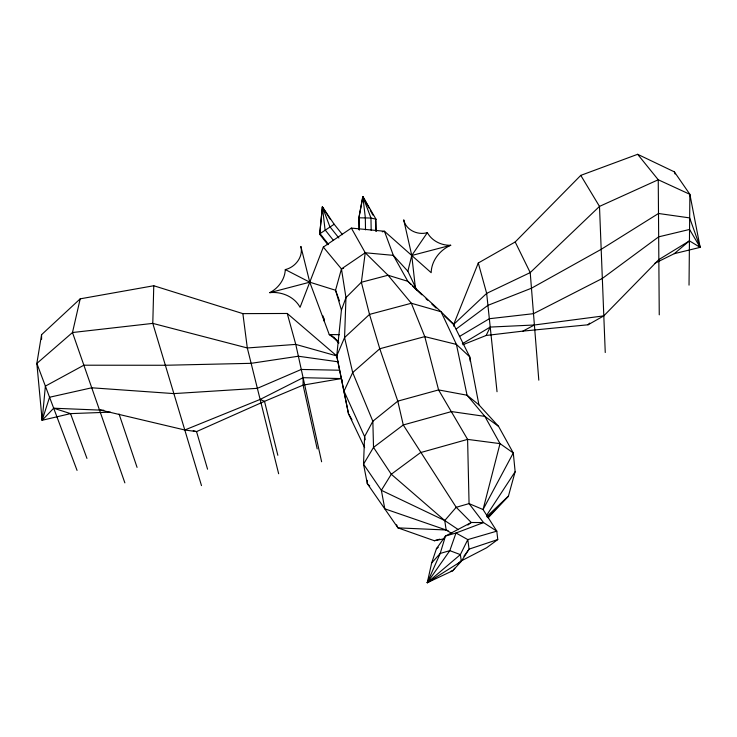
<?xml version="1.0" encoding="UTF-8"?>
<svg xmlns="http://www.w3.org/2000/svg" width="737" height="737" viewBox="0 0 737 737"><rect width="100%" height="100%" fill="white"/><g stroke="black" fill="none" stroke-linecap="round" stroke-linejoin="round"><path stroke-width="1.11" d="M342.327 380.587L341.222 378.569L303.091 377.694L303.091 385.129L317.196 448.888M689.031 285.136L689.887 194.338L674.364 171.859L637.643 154.3L580.774 175.378L515.191 241.976L478.285 262.998L453.67 324.437L453.918 326.399M110.366 412.14L70.522 413.623L42.147 420.274L36.85 363.433L41.567 334.699L80.204 298.835L153.766 285.744L152.789 323.386L201.487 485.609M367.404 480.34L367.312 483.665L397.943 527.867L434.36 540.728L444.457 538.747M338.246 341.314L329.246 334.561L309.761 282.188L300.862 246.425C303.506 256.845 295.288 267.264 285.293 269.585C284.915 279.415 278.346 288.213 269.779 292.663C281.506 291.382 294.339 296.624 300.06 307.311L323.322 247.088L351.356 228.092L384.456 231.261L431.173 272.699C431.44 260.686 439.915 249.972 450.712 245.283C441.435 245.568 431.873 240.925 427.349 232.643C417.75 235.49 405.875 230.091 403.719 219.856L411.762 255.481L415.557 289.383M327.928 244.758L319.701 234.302L322.373 206.848L334.174 224.251L342.512 234.679M488.161 517.862L508.41 496.176L515.145 471.708L513.284 452.979L498.553 426.355L478.93 404.853L469.736 356.846L453.67 324.437L441.048 311.733L407.819 281.304L388.04 275.242L361.37 282.262L345.975 297.637L341.424 310.102L336.745 355.925L348.49 413.724L364.64 447.645M351.356 228.092L365.248 252.763L361.37 282.262L369.513 314.395L379.785 348.748L397.787 401.14L403.268 424.963L456.212 507.296L471.256 522.487L483.527 522.57L496.802 531.156L497.77 539.558L486.632 547.766L460.045 561.53M358.901 229.658L358.772 218.53L362.844 196.521L375.999 219.211L376.257 231.482M467.848 525.066L471.256 522.487L445.47 536.048L436.433 548.697L431.661 562.976L427.267 582.7L452.785 570.714L461.316 561.308L469.073 549.129L497.77 539.558M80.204 298.835L72.484 332.525L124.866 482.864M421.813 294.8L416.783 290.12L407.865 271.225L411.762 255.481L427.349 232.643M407.865 271.225L393.328 255.352L365.248 252.763L341.452 268.913L335.556 290.258L341.424 310.102M428.529 579.687L427.267 582.7L432.923 579.448M462.891 344.732L486.144 335.482L490.216 327.071L534.399 324.989L603.806 315.869L658.841 259.608L689.445 240.87L700.15 247.356L689.887 194.338L658.242 179.764L637.643 154.3M319.701 234.302L322.373 206.848L330.194 219.23M358.772 218.53L362.844 196.521L369.163 208.221M486.696 515.227L515.145 471.708M463.914 556.214L469.073 549.129L467.792 539.613L455.991 533.008L445.47 536.048L440.201 553.45L427.267 582.7L461.316 561.308L460.367 554.62L467.792 539.613L496.802 531.156L483.057 509.534L469.064 503.611L456.212 507.296L444.752 520.543L446.152 529.995L451.855 533.468M375.483 219.93L375.999 219.211L370.96 218.032L359.232 217.811L359.38 230.091M454.766 568.209L452.785 570.714L450.675 571.332M458.064 564.035L459.381 562.368M431.661 562.976L440.201 553.45L449.819 550.65L460.367 554.62L427.267 582.7L449.819 550.65L455.991 533.008L483.527 522.57L469.064 503.611L467.599 439.39L438.579 389.919L424.779 336.616L411.347 303.257L388.04 275.242L365.248 252.763M103.853 410.26L53.681 408.215L42.147 420.274L42.11 414.572M486.144 335.482L522.92 331.116L588.052 324.787L589.646 323.128M487.36 517.356L508.41 496.176L486.724 516.646M654.99 263.21L674.272 253.675L689.445 240.87M436.433 548.697L438.266 547.324M456.231 328.988L487.931 305.348L531.469 288.222L601.18 249.336L658.5 213.49L689.666 217.903L700.15 247.356L674.272 253.675M462.32 343.792L490.216 327.071M459.354 336.542L489.34 318.725L533.496 313.676L602.332 278.448L658.675 236.844L689.556 229.456L700.15 247.356L699.044 244.122M588.052 324.787L603.806 315.869M334.174 224.251L320.033 233.629L328.297 244.122M522.92 331.116L534.399 324.989M99.403 409.781L184.794 429.993L260.133 399.436L303.091 377.694M434.36 540.728L439.777 539.162M269.779 292.663L309.761 282.188L335.556 290.258L339.444 300.862M411.762 255.481L450.712 245.283M323.322 247.088L341.452 268.913L343.617 268.351M382.282 231.823L384.456 231.261L393.328 255.352L407.819 281.304L411.08 284.51M341.222 378.569L303.091 385.129L264.519 401.333L196.539 431.596L184.794 429.993M153.766 285.744L242.878 313.63L287.237 313.474L336.745 355.925L348.49 413.724L351.945 419.694M339.435 334.662L329.246 334.561L332.258 335.961M339.573 370.223L301.276 369.449L257.37 388.325L173.868 393.604L91.738 387.791L49.563 397.243L42.147 420.274L45.381 386.124L83.871 365.202L165.355 365.266L251.142 363.323L298.365 356.229L337.905 361.784M448.151 530.806L446.152 529.995L397.943 527.867L396.58 524.79M193.232 430.767L196.539 431.596L207.558 469.183M53.681 408.215L70.522 413.623L86.957 458.414M446.152 529.995L384.806 508.825L381.361 490.308L363.525 464.172L364.594 436.58L372.848 421.242L397.787 401.14L438.579 389.919L467.055 395.216L478.93 404.853M260.133 399.436L264.519 401.333L277.84 455.3M458.377 529.663L444.752 520.543L381.361 490.308L391.283 474.25L420.505 452.601L467.599 439.39L500.018 443.619L513.284 452.979L483.057 509.534L500.018 443.619L484.845 416.377L467.055 395.216L456.433 344.419L441.048 311.733L411.347 303.257L369.513 314.395L344.566 337.574L336.745 355.925L295.767 344.4L247.31 347.965L152.789 323.386L72.484 332.525L36.85 363.433L77.063 470.409M285.293 269.585L309.761 282.188M498.553 426.355L484.845 416.377L451.505 411.578L403.268 424.963L373.521 447.405L363.525 464.172L367.312 483.665L369.716 485.978M444.752 520.543L391.283 474.25L373.521 447.405L372.848 421.242L352.691 372.563L344.566 337.574L345.975 297.637L341.452 268.913M426.004 298.697L427.681 300.254M431.873 304.16L436.064 308.057M444.448 315.851L453.67 324.437L486.669 293.381L530.216 272.598L599.494 206.406L658.242 179.764L659.256 314.846M412.711 286.113L416.783 290.12M333.539 336.91L338.79 342.383M338.827 343.166L333.64 337.334M338.882 238.014L329.844 226.664L322.373 206.848L325.072 229.843L333.391 240.336M580.774 175.378L599.494 206.406L605.252 352.516M370.214 210.174L372.848 215.057M515.191 241.976L530.216 272.598L538.802 380.163M674.364 171.859L675.101 174.015M119.062 414.019L137.064 467.378M363.442 198.668L362.844 196.521L362.991 199.828M478.285 262.998L486.669 293.381L497.033 391.725M287.237 313.474L295.767 344.4L321.618 461.767M322.999 315.915L324.344 321.212L323.801 318.015M278.65 473.744L247.31 347.965L242.878 313.63M365.211 439.805L364.594 436.58L344.032 391.144L352.691 372.563L379.785 348.748L424.779 336.616L456.433 344.419L469.736 356.846L470.28 361.406M375.502 221.045L375.704 231.05M371.181 230.34L370.96 218.032L362.844 196.521L365.322 217.544L365.515 229.861M41.567 334.699L41.594 339.26"/></g></svg>
